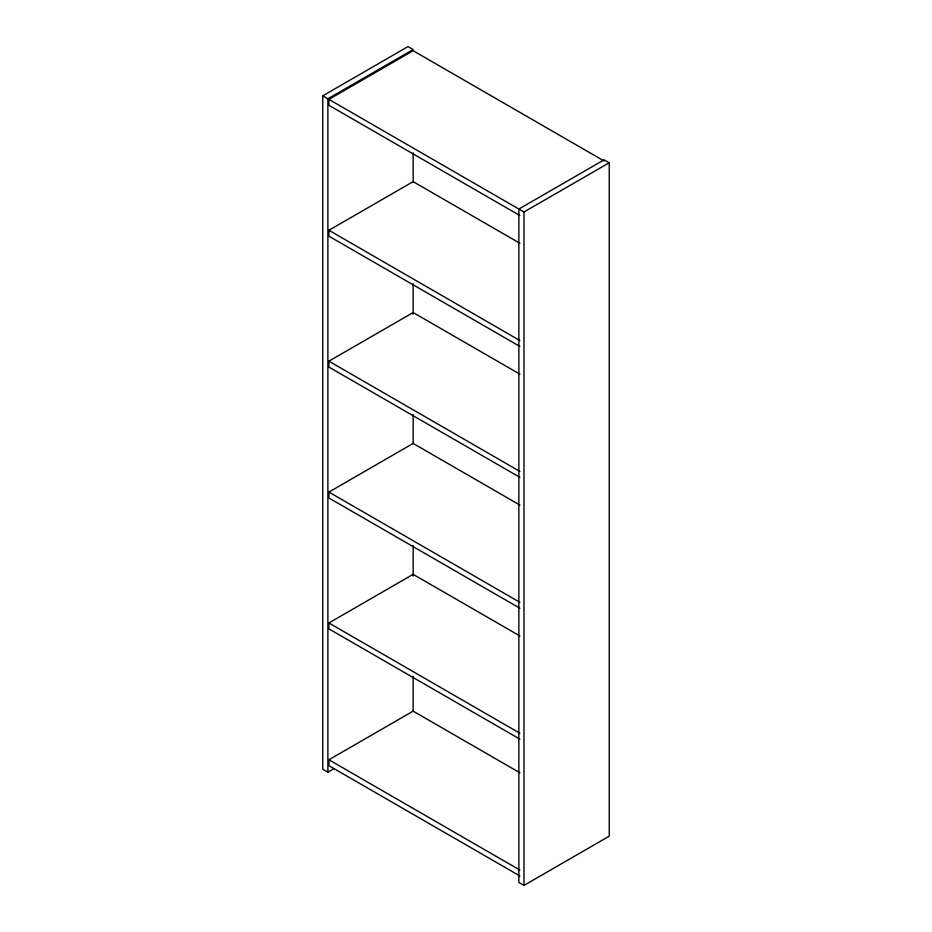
<?xml version="1.0" encoding="UTF-8"?>
<svg xmlns="http://www.w3.org/2000/svg" width="932" height="932" viewBox="0 0 932 932"><rect width="100%" height="100%" fill="white"/><g stroke="black" fill="none" stroke-linecap="round" stroke-linejoin="round"><path stroke-width="1.4" d="M322.763 95.821L408.018 46.6L413.144 49.559L327.878 98.78L322.763 95.821L322.763 769.226L327.878 772.185L334.145 768.562M519.881 215.537L328.903 105.281L328.903 99.374L413.144 50.736L604.122 161.003M519.881 346.436L328.903 236.18L328.903 230.274L413.144 181.635L519.94 243.299M328.903 99.374L523.982 211.995L609.237 162.774L609.237 836.179L523.982 885.4L518.856 882.441L518.856 209.048L604.122 159.815L609.237 162.774M519.881 477.335L328.903 367.08L328.903 361.173L413.144 312.535L519.94 374.198M519.881 608.247L328.903 497.979L328.903 492.073L413.144 443.434L519.94 505.097M519.881 739.146L328.903 628.879L328.903 622.972L413.144 574.333L519.94 635.997M519.881 875.952L328.903 765.685L328.903 759.778L413.144 711.139L519.94 772.803M328.903 230.274L519.881 340.53M328.903 361.173L519.881 471.429M328.903 492.073L519.881 602.328M328.903 622.972L519.881 733.239M328.903 759.778L519.881 870.045M523.982 211.995L523.982 885.4M413.144 152.813L413.144 181.903M413.144 283.712L413.144 314.259M413.144 414.612L413.144 443.702M413.144 545.511L413.144 576.058M413.144 676.411L413.144 711.326M327.878 98.78L327.878 772.185"/></g></svg>
